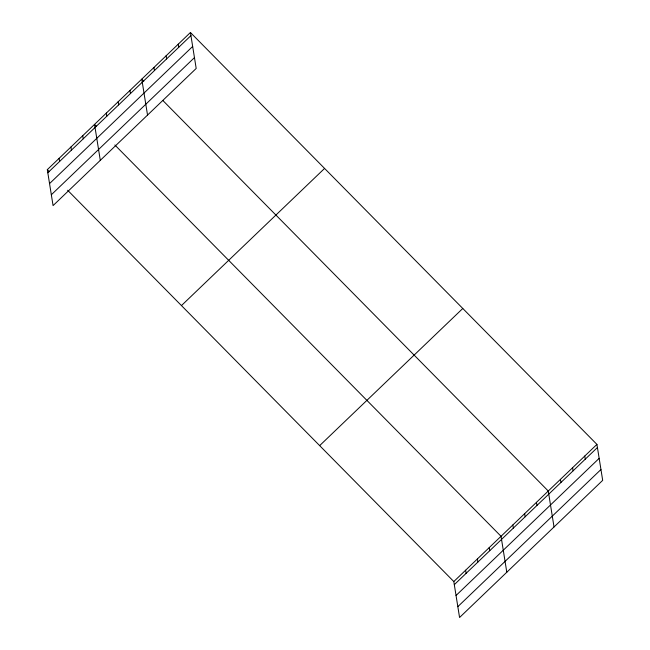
<?xml version="1.0" encoding="UTF-8"?>
<svg xmlns="http://www.w3.org/2000/svg" width="650" height="650" viewBox="0 0 650 650"><rect width="100%" height="100%" fill="white"/><g stroke="black" fill="none" stroke-linecap="round" stroke-linejoin="round"><path stroke-width="0.97" d="M190.434 32.5L196.194 68.453L53.072 205.603L47.312 169.65L190.434 32.5L596.928 444.397L602.688 480.35L459.566 617.5L453.806 581.547L67.632 190.247M47.808 172.762L190.929 35.612M49.546 183.601L192.668 46.451M51.334 194.764L194.456 57.614M181.456 305.581L324.577 168.423M319.662 445.624L462.784 308.474M453.806 581.547L596.928 444.397M454.309 584.659L597.431 447.509M456.04 595.497L599.162 458.348M457.827 606.661L600.949 469.511M143.804 81.193L141.773 79.129L147.534 115.082M162.776 100.417L548.267 491.026L554.028 526.979M96.574 126.449L94.543 124.394L100.303 160.347M114.863 144.991L501.036 536.291L506.797 572.236M47.312 169.65L49.343 171.714M584.764 456.056L585.26 459.168M572.601 467.707L573.097 470.819M560.43 479.367L560.934 482.479M536.461 502.344L536.957 505.456M524.656 513.654L525.151 516.766M512.85 524.972L513.346 528.084M489.231 547.601L489.726 550.712M477.425 558.919L477.921 562.031M465.619 570.237L466.115 573.349M178.271 44.159L178.766 47.271M166.099 55.819L166.603 58.931M153.936 67.478L154.432 70.582M129.968 90.447L130.463 93.559M118.154 101.766L118.657 104.878M106.348 113.076L106.844 116.188M82.737 135.712L83.233 138.816M70.923 147.022L71.427 150.134M59.118 158.34L59.621 161.452"/></g></svg>
